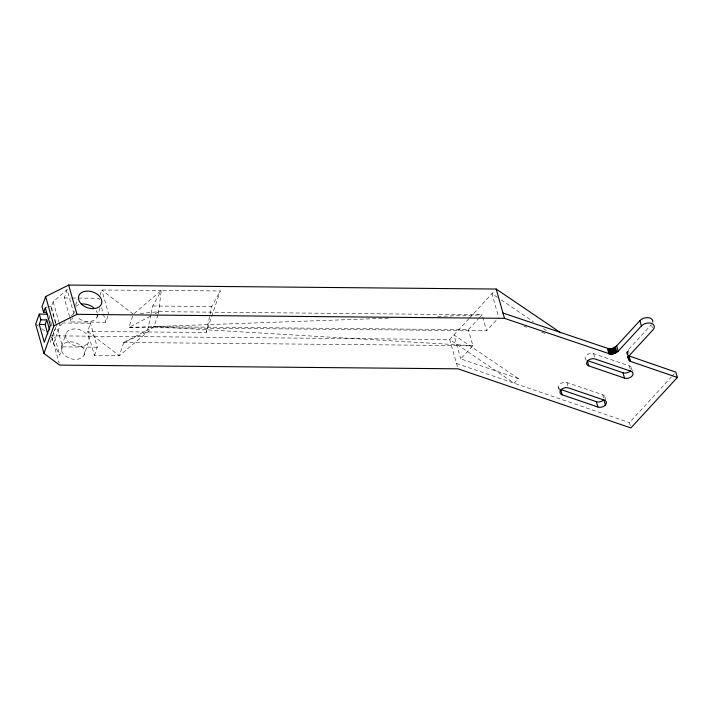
<?xml version="1.0" encoding="UTF-8"?>
<svg xmlns="http://www.w3.org/2000/svg" width="713" height="713" viewBox="0 0 713 713"><rect width="100%" height="100%" fill="white"/><g stroke="black" fill="none" stroke-linecap="round" stroke-linejoin="round"><path stroke-width="0.53" stroke-dasharray="3.56 2.67" d="M627.431 354.771L626.87 352.365L628.206 349.807L651.441 324.567M158.375 313.658L161.281 290.467L220.29 290.957L206.262 332.418L87.672 331.518L94.455 355.484L119.321 355.716L153.999 326.643L158.045 314.656M150.898 314.647L147.252 331.928L123.795 342.445L119.321 355.716L87.672 331.518L90.48 323.239L63.377 322.989M151.12 313.568L152.716 306.002L161.281 290.467L101.781 289.995L100.025 295.164M206.262 332.418L211.725 306.501L220.29 290.957M132.645 316.233L128.857 327.463L486.605 330.796L498.039 318.372M69.58 316.706L64.268 297.945L67.084 289.665L73.867 313.64L72.815 316.741M61.737 346.135L66.122 333.238M75.614 305.298L77.637 299.344M51.791 337.035L53.555 343.283L59.749 355.163L62.566 346.883L55.783 322.918M107.868 316.028L105.756 322.24L71.05 321.919L72.459 317.775M84.054 355.11A12.05 8.333 18.8 0 0 70.409 341.83A12.05 8.333 18.8 0 0 64.223 354.922A12.05 8.333 18.8 0 0 84.054 355.11L88.439 342.213A12.05 8.333 18.8 0 0 74.794 328.934A12.05 8.333 18.8 0 0 68.608 342.026A12.05 8.333 18.8 0 0 88.439 342.213M96.923 317.24L99.963 308.319M94.455 355.484L97.262 347.213L90.48 323.239M50.16 342.409L55.846 326.723A5.472 1.765 -88.8 0 1 54.411 330.529M53.555 343.283L59.963 325.734L64.874 321.465M55.712 322.615A5.472 1.765 -88.8 0 0 55.471 321.447L51.318 306.804L53.181 301.768L67.084 289.665M468.86 318.738L449.725 339.522L51.398 335.805M469.609 317.927L494.786 290.574M123.795 342.445L153.999 326.643L468.361 329.718L478.468 318.738M479.189 317.953L482.077 314.816L159.052 311.661L137.618 313.773M457.416 366.687L449.725 339.522L514.135 383.202L518.36 378.612L460.732 358.897L472.888 345.698L468.361 329.718M630.283 425.813L629.374 422.622L671.343 377.025M672.092 376.206L674.346 373.764M71.416 315.77L73.867 313.64M134.178 313.47L161.281 290.467M150.283 316.251L128.857 327.463L388.772 318.158M155.158 313.702L159.052 311.661M437.648 316.412L482.077 314.816M152.716 306.002L211.725 306.501M64.268 297.945L70.774 298.007M71.861 298.016L77.28 298.07M78.368 298.079L98.973 298.275L100.15 302.437M123.59 342.445L472.888 345.698L153.999 326.643M62.566 346.883L97.262 347.213M48.217 306.733L51.318 306.804M45.293 307.713L47.254 307.758M50.347 325.556L52.307 325.6M523.895 326.197L527.041 327.276M541.711 332.294L545.9 333.729M586.255 360.047A5.472 3.574 -15.8 0 1 586.558 355.19A5.472 3.574 -15.8 0 1 593.599 353.657L629.329 365.885A5.472 3.574 -15.8 0 1 631.148 369.86M559.643 388.959A5.472 3.574 -15.8 0 1 559.946 384.102A5.472 3.574 -15.8 0 1 566.987 382.569L602.717 394.788A5.472 3.574 -15.8 0 1 604.535 398.772M456.507 363.487L629.374 422.622M497.487 297.374L491.97 293.631L498.752 317.597M501.168 299.87L533.377 321.706M543.493 328.568L548.092 331.697M518.36 378.612L453.949 334.932L460.732 358.897M35.65 324.13L38.279 326.073M41.773 328.666L45.275 331.269M133.331 314.192L101.781 289.995L108.572 313.961M651.744 325.636L652.342 327.766M628.206 349.807L629.116 353.006M627.306 351.063L628.215 354.263M627.03 351.714L627.93 354.914M631.451 367.935L632.663 372.195M626.87 352.365L627.467 354.504M626.825 353.015L627.511 355.76M629.329 365.885L630.23 369.076M593.599 353.657L594.802 357.926M604.838 396.847L606.05 401.107M602.717 394.788L603.617 397.988M566.987 382.569L567.896 385.769M558.52 387.4L559.429 390.599M482.683 316.946L486.605 330.796M101.629 307.651L103.1 312.864M103.394 313.907L105.756 322.24M69.874 317.748L71.05 321.919M53.181 301.768L58.787 321.563M59.081 322.606L59.963 325.734M51.167 307.838L55.623 323.586M48.903 315.333L51.862 325.796M52.967 331.197L59.749 355.163M51.701 336.857L59.099 363.015M97.467 315.137A12.05 8.333 18.8 0 1 89.731 321.483A12.05 8.333 18.8 0 1 77.093 317.062M74.312 312.651A12.05 8.333 18.8 0 1 74.054 311.126M75.908 306.465A12.05 8.333 18.8 0 1 79.517 304.46M96.184 310.583A12.05 8.333 18.8 0 1 97.218 312.864"/><path stroke-width="1.07" d="M47.575 314.264L39.286 314.094L35.65 324.13L43.939 353.425L59.687 365.109L458.022 368.817L630.88 427.943L677.35 377.462L675.844 372.141L628.394 355.707L629.909 361.028L630.533 361.402L677.35 377.462M560.596 332.721L496.195 289.041L68.653 285.057L45.641 296.572L42.005 306.608L43.618 312.33L46.559 312.392M43.618 312.33L45.293 307.713L50.347 325.556L44.286 342.285L39.233 324.442L40.908 319.816L39.286 314.094M47.78 334.005L45.106 324.558L46.782 319.941L40.908 319.816M43.939 353.425L53.93 325.868L45.641 296.572M502.977 313.007L609.223 348.889L612.922 348.256L616.683 345.867L639.918 320.627A7.299 4.759 -15.8 0 1 648.269 317.659A7.299 4.759 -15.8 0 1 652.778 322.009M53.93 325.868L76.942 314.353L504.483 318.337L610.729 354.218L614.428 353.586L618.189 351.197L641.424 325.957A7.299 4.759 -15.8 0 1 651.406 323.337A7.299 4.759 -15.8 0 1 652.948 329.896L629.713 355.136L628.331 358.336L629.909 361.028M39.233 324.442L45.106 324.558M630.479 370.805A5.472 3.574 -15.8 0 1 622.993 372.765L587.262 360.546L588.769 365.876L624.499 378.095A5.472 3.574 -15.8 0 0 631.985 376.125A5.472 3.574 -15.8 0 0 630.836 371.206L595.105 358.987A5.472 3.574 -15.8 0 0 587.619 360.947A5.472 3.574 -15.8 0 0 588.769 365.876M605.373 405.037L603.866 399.717A5.472 3.574 -15.8 0 1 596.38 401.677L560.65 389.458L562.156 394.779L597.886 407.007A5.472 3.574 -15.8 0 0 605.373 405.037A5.472 3.574 -15.8 0 0 604.223 400.118L568.493 387.899A5.472 3.574 -15.8 0 0 561.006 389.859A5.472 3.574 -15.8 0 0 562.156 394.779M639.918 320.627L641.424 325.957M629.026 356.072L630.533 361.402M628.162 356.331L629.365 360.591M628.037 356.901L628.937 360.101M627.716 356.348L628.616 359.548M616.683 345.867L618.189 351.197M622.993 372.765L624.499 378.095M615.39 346.99L616.897 352.311M614.624 347.472L616.139 352.801M613.795 347.899L615.31 353.229M612.922 348.256L614.428 353.586M612.012 348.532L613.519 353.862M611.077 348.737L612.583 354.067M610.141 348.853L611.647 354.183M609.223 348.889L610.729 354.218M608.332 348.844L609.838 354.165M607.485 348.702L608.991 354.031M596.38 401.677L597.886 407.007M496.195 289.041L504.483 318.337M68.653 285.057L76.942 314.353M46.782 319.941L49.304 328.862A5.472 1.765 -88.8 0 0 49.643 329.771M81.327 304.086A12.05 8.333 18.8 0 1 94.437 308.453M81.478 304.166A12.05 8.333 18.8 0 0 101.308 304.353A12.05 8.333 18.8 0 0 87.663 291.073A12.05 8.333 18.8 0 0 81.478 304.166"/></g></svg>
